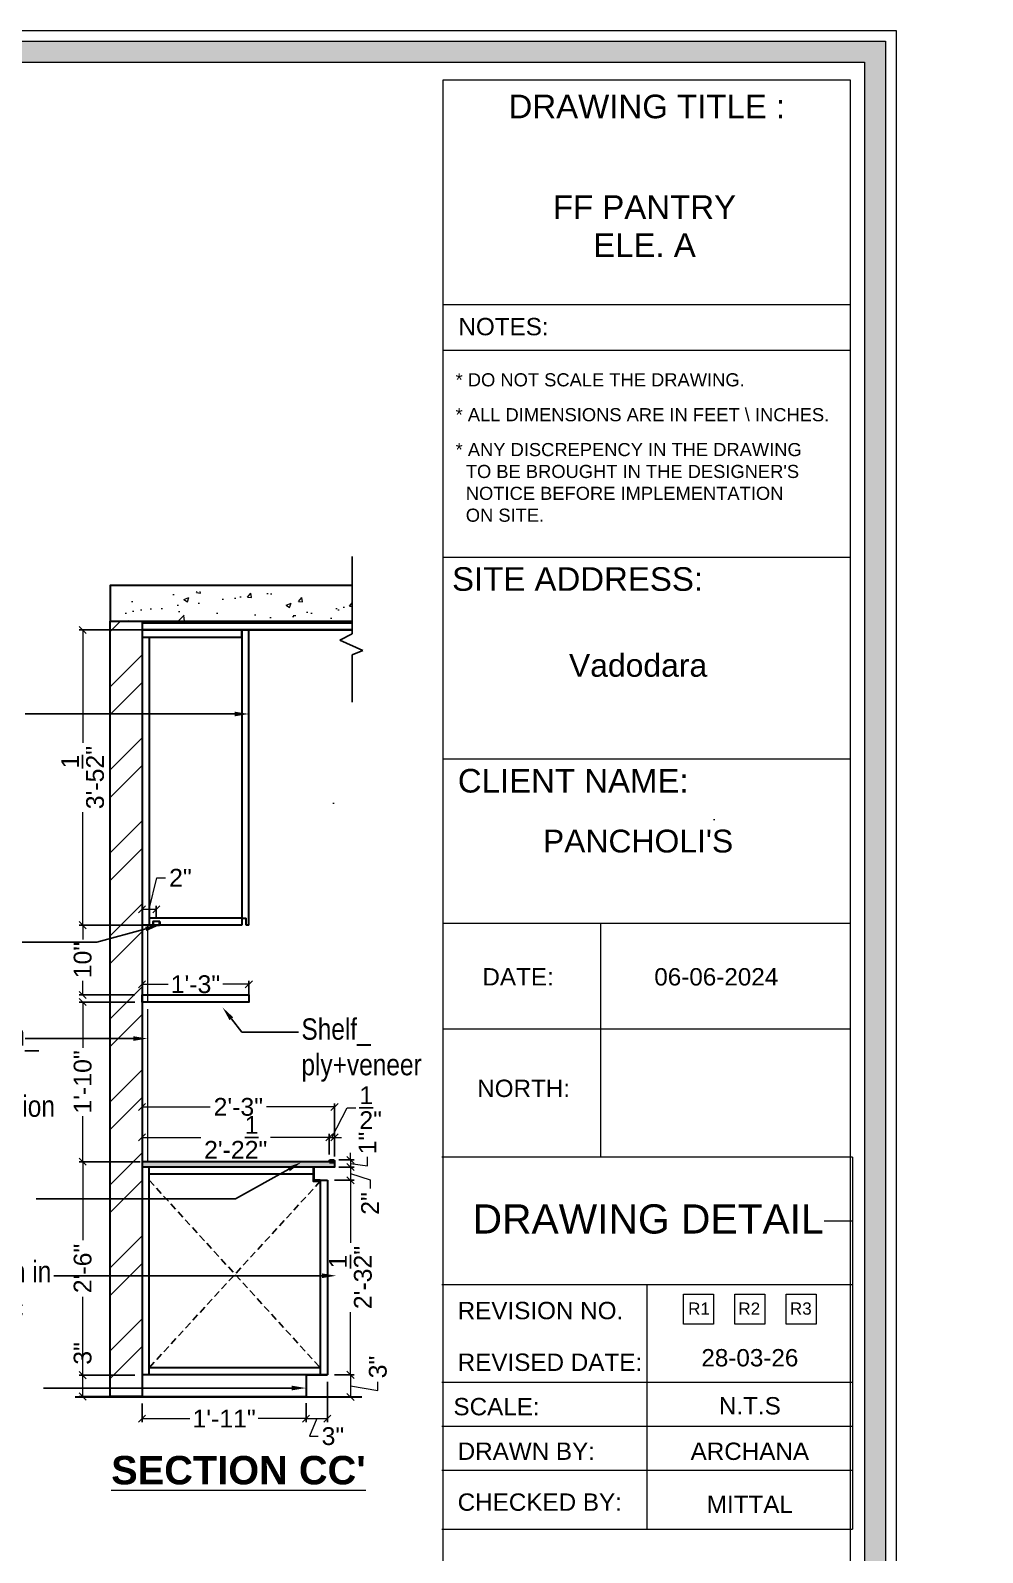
# Model space of a CAD drawing. Header units: millimetres. Extents: x 56222 to 3066687, y -650199 to -121287.
# Drawn here: x 132894.7 to 133028.6, y -185472 to -185258 of the extents above; entities that cross this region are included whole.
import ezdxf
from ezdxf import colors
from ezdxf.entities.mleader import LeaderData, LeaderLine
from ezdxf.enums import TextEntityAlignment as Align
from ezdxf.math import Vec2, Vec3

# ---------------------------------------------------------------- set-up
doc = ezdxf.new("R2010")
doc.units = ezdxf.units.MM
doc.header["$MEASUREMENT"] = 0
doc.header["$PDMODE"] = 35
doc.linetypes.add('DASHED', pattern=[0.75, 0.5, -0.25])
doc.linetypes.add('DASHEDX2', pattern=[1.5, 1, -0.5])
doc.layers.get('Defpoints').update_dxf_attribs({"color": 220})
for name, color, linetype, lineweight in [('COLUMN', 1, 'Continuous', 30), ('DIM.', 250, 'Continuous', 13), ('dim05', 1, 'Continuous', 13), ('Dimension', 10, 'DASHEDX2', 20), ('FURNITURE', 32, 'Continuous', 9), ('furniture dimensions', 1, 'DASHED', 0), ('GF FALSE CEILING', 6, 'Continuous', 35), ('hatch-wall', 8, 'Continuous', 9), ('NAME PLATE', 7, 'Continuous', 25), ('SECTION ( SLAB PLine )', 104, 'Continuous', 30), ('Text', 7, 'Continuous', 15), ('wall', 7, 'Continuous', 30), ('XX~SLAB ( BEAM )~ ( DIM )', 7, 'Continuous', 9)]:
    doc.layers.add(name, color=color, linetype=linetype, lineweight=lineweight)
doc.styles.add('Arial', font='arial.ttf')
doc.styles.get("Standard").update_dxf_attribs({"font": 'arial.ttf', "height": 6})
doc.styles.add('style4', font='ARIALN.TTF')
doc.dimstyles.new('ISO-25', dxfattribs={"dimtxt": 2.5, "dimasz": 1, "dimexe": 0.5, "dimexo": 1, "dimtad": 0, "dimdec": 1, "dimlunit": 4, "dimtxsty": 'Standard', "dimblk": 'OBLIQUE', "dimcen": 2.5, "dimclrd": 1, "dimclre": 1, "dimclrt": 5, "dimadec": 0, "dimazin": 0, "dimtfac": 1, "dimtdec": 1, "dimtmove": 0, "dimatfit": 3, "dimfxl": 1, "dimlwd": -1, "dimarcsym": 0})

# ---------------------------------------------------------------- blocks, each defined once
blk = doc.blocks.new('_Oblique')
at = {"layer": 'wall', "color": 0, "lineweight": -2}
blk.add_line((-0.5, -0.5), (0.5, 0.5), dxfattribs=at)
blk = doc.blocks.new('*D611')
at = {"layer": 'Defpoints', "color": 0, "lineweight": 30, "transparency": 16777216}
for p in [(132902.05, -185447.03), (132910.4, -185447.03), (132910.4, -185450.03)]:
    blk.add_point(p, dxfattribs=at)
at = {"layer": 'dim05', "color": 1, "linetype": 'Continuous', "transparency": 16777216}
for p, q in [((132902.05, -185447.03), (132902.05, -185446.03)), ((132902.05, -185450.03), (132902.05, -185447.03))]:
    blk.add_line(p, q, dxfattribs=at)
at = {"layer": 'dim05', "color": 1, "linetype": 'Continuous', "lineweight": -2, "transparency": 16777216}
for p, q in [((132909.4, -185447.03), (132901.55, -185447.03)), ((132909.4, -185450.03), (132901.55, -185450.03))]:
    blk.add_line(p, q, dxfattribs=at)
at = {"layer": 'dim05', "color": 1, "transparency": 16777216}
for p, rotation in [((132902.05, -185447.03), 90), ((132902.05, -185450.03), 270)]:
    blk.add_blockref('_Oblique', p, dxfattribs=dict(at, rotation=rotation))
at = {"layer": 'dim05', "color": 5, "lineweight": 25, "transparency": 16777216, "insert": (132902.05, -185443.97), "char_height": 2.5, "attachment_point": 5, "rotation": 90, "style": 'Arial'}
blk.add_mtext('3"', dxfattribs=at)
blk = doc.blocks.new('*D612')
at = {"layer": 'Defpoints', "color": 0, "lineweight": 30, "transparency": 16777216}
for p in [(132902.05, -185417.03), (132910.4, -185417.03), (132910.4, -185447.03)]:
    blk.add_point(p, dxfattribs=at)
at = {"layer": 'dim05', "color": 1, "linetype": 'Continuous', "lineweight": -2, "transparency": 16777216}
for p, q in [((132909.4, -185417.03), (132901.55, -185417.03)), ((132909.4, -185447.03), (132901.55, -185447.03))]:
    blk.add_line(p, q, dxfattribs=at)
at = {"layer": 'dim05', "color": 1, "linetype": 'Continuous', "transparency": 16777216}
for p, q in [((132902.05, -185417.03), (132902.05, -185428.06)), ((132902.05, -185447.03), (132902.05, -185436))]:
    blk.add_line(p, q, dxfattribs=at)
at = {"layer": 'dim05', "color": 1, "transparency": 16777216}
for p, rotation in [((132902.05, -185417.03), 90), ((132902.05, -185447.03), 270)]:
    blk.add_blockref('_Oblique', p, dxfattribs=dict(at, rotation=rotation))
at = {"layer": 'dim05', "color": 5, "lineweight": 25, "transparency": 16777216, "insert": (132902.05, -185432.03), "char_height": 2.5, "attachment_point": 5, "rotation": 90, "style": 'Arial'}
blk.add_mtext('2\'-6"', dxfattribs=at)
blk = doc.blocks.new('*D613')
at = {"layer": 'Defpoints', "color": 0, "lineweight": 30, "transparency": 16777216}
for p in [(132902.05, -185394.59), (132910.4, -185394.59), (132911.15, -185417.03)]:
    blk.add_point(p, dxfattribs=at)
at = {"layer": 'dim05', "color": 1, "linetype": 'Continuous', "lineweight": -2, "transparency": 16777216}
for p, q in [((132909.4, -185394.59), (132901.55, -185394.59)), ((132910.15, -185417.03), (132901.55, -185417.03))]:
    blk.add_line(p, q, dxfattribs=at)
at = {"layer": 'dim05', "color": 1, "linetype": 'Continuous', "transparency": 16777216}
for p, q in [((132902.05, -185394.59), (132902.05, -185401.01)), ((132902.05, -185417.03), (132902.05, -185410.61))]:
    blk.add_line(p, q, dxfattribs=at)
at = {"layer": 'dim05', "color": 1, "transparency": 16777216}
for p, rotation in [((132902.05, -185394.59), 90), ((132902.05, -185417.03), 270)]:
    blk.add_blockref('_Oblique', p, dxfattribs=dict(at, rotation=rotation))
at = {"layer": 'dim05', "color": 5, "lineweight": 25, "transparency": 16777216, "insert": (132902.05, -185405.81), "char_height": 2.5, "attachment_point": 5, "rotation": 90, "style": 'Arial'}
blk.add_mtext('1\'-10"', dxfattribs=at)
blk = doc.blocks.new('*D614')
at = {"layer": 'Defpoints', "color": 0, "lineweight": 30, "transparency": 16777216}
for p in [(132902.05, -185342.28), (132911.4, -185342.28), (132911.4, -185383.78)]:
    blk.add_point(p, dxfattribs=at)
at = {"layer": 'dim05', "color": 1, "linetype": 'Continuous', "lineweight": -2, "transparency": 16777216}
for p, q in [((132910.4, -185342.28), (132901.55, -185342.28)), ((132910.4, -185383.78), (132901.55, -185383.78))]:
    blk.add_line(p, q, dxfattribs=at)
at = {"layer": 'dim05', "color": 1, "linetype": 'Continuous', "transparency": 16777216}
for p, q in [((132902.05, -185342.28), (132902.05, -185358.17)), ((132902.05, -185383.78), (132902.05, -185367.89))]:
    blk.add_line(p, q, dxfattribs=at)
at = {"layer": 'dim05', "color": 1, "transparency": 16777216}
for p, rotation in [((132902.05, -185342.28), 90), ((132902.05, -185383.78), 270)]:
    blk.add_blockref('_Oblique', p, dxfattribs=dict(at, rotation=rotation))
at = {"layer": 'dim05', "color": 5, "lineweight": 25, "transparency": 16777216, "insert": (132902.05, -185363.03), "char_height": 2.5, "attachment_point": 5, "rotation": 90, "style": 'Arial'}
blk.add_mtext('3\'-5{\\H1x;\\S1/2;}"', dxfattribs=at)
blk = doc.blocks.new('*D615')
at = {"layer": 'Defpoints', "color": 0, "lineweight": 30, "transparency": 16777216}
for p in [(132910.4, -185450.03), (132933.45, -185449.98), (132933.45, -185453.13)]:
    blk.add_point(p, dxfattribs=at)
at = {"layer": 'dim05', "color": 1, "linetype": 'Continuous', "lineweight": -2, "transparency": 16777216}
for p, q in [((132910.4, -185451.03), (132910.4, -185453.63)), ((132933.45, -185450.98), (132933.45, -185453.63))]:
    blk.add_line(p, q, dxfattribs=at)
at = {"layer": 'dim05', "color": 1, "linetype": 'Continuous', "transparency": 16777216}
for p, q in [((132910.4, -185453.13), (132917.12, -185453.13)), ((132933.45, -185453.13), (132926.73, -185453.13))]:
    blk.add_line(p, q, dxfattribs=at)
at = {"layer": 'dim05', "color": 1, "transparency": 16777216, "rotation": 180}
blk.add_blockref('_Oblique', (132910.4, -185453.13), dxfattribs=at)
at = {"layer": 'dim05', "color": 1, "transparency": 16777216}
blk.add_blockref('_Oblique', (132933.45, -185453.13), dxfattribs=at)
at = {"layer": 'dim05', "color": 5, "lineweight": 25, "transparency": 16777216, "insert": (132921.93, -185453.13), "char_height": 2.5, "attachment_point": 5, "style": 'Arial'}
blk.add_mtext('1\'-11"', dxfattribs=at)
blk = doc.blocks.new('*D616')
at = {"layer": 'Defpoints', "color": 0, "lineweight": 30, "transparency": 16777216}
for p in [(132936.45, -185446.98), (132933.45, -185450.03), (132936.45, -185453.13)]:
    blk.add_point(p, dxfattribs=at)
at = {"layer": 'dim05', "color": 1, "linetype": 'Continuous', "lineweight": -2, "transparency": 16777216}
for p, q in [((132936.45, -185447.98), (132936.45, -185453.63)), ((132933.45, -185451.03), (132933.45, -185453.63))]:
    blk.add_line(p, q, dxfattribs=at)
at = {"layer": 'dim05', "color": 1, "linetype": 'Continuous', "transparency": 16777216}
for p, q in [((132933.45, -185453.13), (132936.45, -185453.13)), ((132934.95, -185453.13), (132933.92, -185455.61)), ((132933.92, -185455.61), (132935.17, -185455.61))]:
    blk.add_line(p, q, dxfattribs=at)
at = {"layer": 'dim05', "color": 1, "transparency": 16777216, "rotation": 180}
blk.add_blockref('_Oblique', (132933.45, -185453.13), dxfattribs=at)
at = {"layer": 'dim05', "color": 1, "transparency": 16777216}
blk.add_blockref('_Oblique', (132936.45, -185453.13), dxfattribs=at)
at = {"layer": 'dim05', "color": 5, "lineweight": 25, "transparency": 16777216, "insert": (132937.23, -185455.61), "char_height": 2.5, "attachment_point": 5, "style": 'Arial'}
blk.add_mtext('3"', dxfattribs=at)
blk = doc.blocks.new('*D617')
at = {"layer": 'Defpoints', "color": 0, "lineweight": 30, "transparency": 16777216}
for p in [(132936.72, -185413.6), (132910.4, -185417.03), (132936.72, -185417.03)]:
    blk.add_point(p, dxfattribs=at)
at = {"layer": 'dim05', "color": 1, "linetype": 'Continuous', "lineweight": -2, "transparency": 16777216}
for p, q in [((132910.4, -185416.03), (132910.4, -185413.1)), ((132936.72, -185416.03), (132936.72, -185413.1))]:
    blk.add_line(p, q, dxfattribs=at)
at = {"layer": 'dim05', "color": 1, "linetype": 'Continuous', "transparency": 16777216}
for p, q in [((132910.4, -185413.6), (132918.68, -185413.6)), ((132936.72, -185413.6), (132928.44, -185413.6))]:
    blk.add_line(p, q, dxfattribs=at)
at = {"layer": 'dim05', "color": 1, "transparency": 16777216, "rotation": 180}
blk.add_blockref('_Oblique', (132910.4, -185413.6), dxfattribs=at)
at = {"layer": 'dim05', "color": 1, "transparency": 16777216}
blk.add_blockref('_Oblique', (132936.72, -185413.6), dxfattribs=at)
at = {"layer": 'dim05', "color": 5, "lineweight": 25, "transparency": 16777216, "insert": (132923.56, -185413.6), "char_height": 2.5, "attachment_point": 5, "style": 'Arial'}
blk.add_mtext('2\'-2{\\H1x;\\S1/2;}"', dxfattribs=at)
blk = doc.blocks.new('*D618')
at = {"layer": 'Defpoints', "color": 0, "lineweight": 30, "transparency": 16777216}
for p in [(132937.45, -185413.6), (132936.72, -185417.03), (132937.45, -185417.03)]:
    blk.add_point(p, dxfattribs=at)
at = {"layer": 'dim05', "color": 1, "linetype": 'Continuous', "transparency": 16777216}
for p, q in [((132937.08, -185413.6), (132939.21, -185409.43)), ((132939.21, -185409.43), (132940.46, -185409.43)), ((132936.72, -185413.6), (132935.72, -185413.6)), ((132936.72, -185413.6), (132937.45, -185413.6)), ((132936.72, -185413.6), (132937.45, -185413.6)), ((132937.45, -185413.6), (132938.45, -185413.6))]:
    blk.add_line(p, q, dxfattribs=at)
at = {"layer": 'dim05', "color": 1, "linetype": 'Continuous', "lineweight": -2, "transparency": 16777216}
for p, q in [((132936.72, -185416.03), (132936.72, -185413.1)), ((132937.45, -185416.03), (132937.45, -185413.1))]:
    blk.add_line(p, q, dxfattribs=at)
at = {"layer": 'dim05', "color": 1, "transparency": 16777216}
blk.add_blockref('_Oblique', (132936.72, -185413.6), dxfattribs=at)
at = {"layer": 'dim05', "color": 1, "transparency": 16777216, "rotation": 180}
blk.add_blockref('_Oblique', (132937.45, -185413.6), dxfattribs=at)
at = {"layer": 'dim05', "color": 5, "lineweight": 25, "transparency": 16777216, "insert": (132942.53, -185409.43), "char_height": 2.5, "attachment_point": 5, "style": 'Arial'}
blk.add_mtext('{\\H1x;\\S1/2;}"', dxfattribs=at)
blk = doc.blocks.new('*D619')
at = {"layer": 'Defpoints', "color": 0, "lineweight": 30, "transparency": 16777216}
for p in [(132937.08, -185416.78), (132937.08, -185417.78), (132939.7, -185417.78)]:
    blk.add_point(p, dxfattribs=at)
at = {"layer": 'dim05', "color": 1, "linetype": 'Continuous', "transparency": 16777216}
for p, q in [((132939.7, -185416.78), (132939.7, -185415.78)), ((132939.7, -185416.78), (132939.7, -185417.78)), ((132939.7, -185416.78), (132939.7, -185417.78)), ((132939.7, -185417.28), (132942.08, -185417.59)), ((132939.7, -185417.78), (132939.7, -185418.78)), ((132942.08, -185417.59), (132942.08, -185416.34))]:
    blk.add_line(p, q, dxfattribs=at)
at = {"layer": 'dim05', "color": 1, "linetype": 'Continuous', "lineweight": -2, "transparency": 16777216}
for p, q in [((132938.08, -185416.78), (132940.2, -185416.78)), ((132938.08, -185417.78), (132940.2, -185417.78))]:
    blk.add_line(p, q, dxfattribs=at)
at = {"layer": 'dim05', "color": 1, "transparency": 16777216}
for p, rotation in [((132939.7, -185416.78), 270), ((132939.7, -185417.78), 90)]:
    blk.add_blockref('_Oblique', p, dxfattribs=dict(at, rotation=rotation))
at = {"layer": 'dim05', "color": 5, "lineweight": 25, "transparency": 16777216, "insert": (132942.08, -185414.4), "char_height": 2.5, "attachment_point": 5, "rotation": 90, "style": 'Arial'}
blk.add_mtext('1"', dxfattribs=at)
blk = doc.blocks.new('*D620')
at = {"layer": 'Defpoints', "color": 0, "lineweight": 30, "transparency": 16777216}
for p in [(132937.45, -185417.78), (132936.45, -185419.63), (132939.7, -185419.63)]:
    blk.add_point(p, dxfattribs=at)
at = {"layer": 'dim05', "color": 1, "linetype": 'Continuous', "lineweight": -2, "transparency": 16777216}
for p, q in [((132938.45, -185417.78), (132940.2, -185417.78)), ((132937.45, -185419.63), (132940.2, -185419.63))]:
    blk.add_line(p, q, dxfattribs=at)
at = {"layer": 'dim05', "color": 1, "linetype": 'Continuous', "transparency": 16777216}
for p, q in [((132939.7, -185417.78), (132939.7, -185419.63)), ((132939.7, -185418.7), (132942.45, -185419.55)), ((132942.45, -185419.55), (132942.45, -185420.8))]:
    blk.add_line(p, q, dxfattribs=at)
at = {"layer": 'dim05', "color": 1, "transparency": 16777216}
for p, rotation in [((132939.7, -185417.78), 90), ((132939.7, -185419.63), 270)]:
    blk.add_blockref('_Oblique', p, dxfattribs=dict(at, rotation=rotation))
at = {"layer": 'dim05', "color": 5, "lineweight": 25, "transparency": 16777216, "insert": (132942.45, -185422.89), "char_height": 2.5, "attachment_point": 5, "rotation": 90, "style": 'Arial'}
blk.add_mtext('2"', dxfattribs=at)
blk = doc.blocks.new('*D621')
at = {"layer": 'Defpoints', "color": 0, "lineweight": 30, "transparency": 16777216}
for p in [(132936.45, -185419.63), (132936.45, -185446.98), (132939.7, -185446.98)]:
    blk.add_point(p, dxfattribs=at)
at = {"layer": 'dim05', "color": 1, "linetype": 'Continuous', "lineweight": -2, "transparency": 16777216}
for p, q in [((132937.45, -185419.63), (132940.2, -185419.63)), ((132937.45, -185446.98), (132940.2, -185446.98))]:
    blk.add_line(p, q, dxfattribs=at)
at = {"layer": 'dim05', "color": 1, "linetype": 'Continuous', "transparency": 16777216}
for p, q in [((132939.7, -185419.63), (132939.7, -185428.42)), ((132939.7, -185446.98), (132939.7, -185438.18))]:
    blk.add_line(p, q, dxfattribs=at)
at = {"layer": 'dim05', "color": 1, "transparency": 16777216}
for p, rotation in [((132939.7, -185419.63), 90), ((132939.7, -185446.98), 270)]:
    blk.add_blockref('_Oblique', p, dxfattribs=dict(at, rotation=rotation))
at = {"layer": 'dim05', "color": 5, "lineweight": 25, "transparency": 16777216, "insert": (132939.7, -185433.3), "char_height": 2.5, "attachment_point": 5, "rotation": 90, "style": 'Arial'}
blk.add_mtext('2\'-3{\\H1x;\\S1/2;}"', dxfattribs=at)
blk = doc.blocks.new('*D622')
at = {"layer": 'Defpoints', "color": 0, "lineweight": 30, "transparency": 16777216}
for p in [(132936.45, -185446.98), (132933.45, -185450.08), (132939.7, -185450.08)]:
    blk.add_point(p, dxfattribs=at)
at = {"layer": 'dim05', "color": 1, "linetype": 'Continuous', "lineweight": -2, "transparency": 16777216}
for p, q in [((132937.45, -185446.98), (132940.2, -185446.98)), ((132934.45, -185450.08), (132940.2, -185450.08))]:
    blk.add_line(p, q, dxfattribs=at)
at = {"layer": 'dim05', "color": 1, "linetype": 'Continuous', "transparency": 16777216}
for p, q in [((132939.7, -185446.98), (132939.7, -185450.08)), ((132943.55, -185449.2), (132943.55, -185447.95)), ((132939.7, -185448.53), (132943.55, -185449.2))]:
    blk.add_line(p, q, dxfattribs=at)
at = {"layer": 'dim05', "color": 1, "transparency": 16777216}
for p, rotation in [((132939.7, -185446.98), 90), ((132939.7, -185450.08), 270)]:
    blk.add_blockref('_Oblique', p, dxfattribs=dict(at, rotation=rotation))
at = {"layer": 'dim05', "color": 5, "lineweight": 25, "transparency": 16777216, "insert": (132943.55, -185445.88), "char_height": 2.5, "attachment_point": 5, "rotation": 90, "style": 'Arial'}
blk.add_mtext('3"', dxfattribs=at)
blk = doc.blocks.new('*D623')
at = {"layer": 'Defpoints', "color": 0, "lineweight": 30, "transparency": 16777216}
for p in [(132937.45, -185409.33), (132910.4, -185417.03), (132937.45, -185417.28)]:
    blk.add_point(p, dxfattribs=at)
at = {"layer": 'dim05', "color": 1, "linetype": 'Continuous', "lineweight": -2, "transparency": 16777216}
for p, q in [((132910.4, -185416.03), (132910.4, -185408.83)), ((132937.45, -185416.28), (132937.45, -185408.83))]:
    blk.add_line(p, q, dxfattribs=at)
at = {"layer": 'dim05', "color": 1, "linetype": 'Continuous', "transparency": 16777216}
for p, q in [((132910.4, -185409.33), (132919.96, -185409.33)), ((132937.45, -185409.33), (132927.89, -185409.33))]:
    blk.add_line(p, q, dxfattribs=at)
at = {"layer": 'dim05', "color": 1, "transparency": 16777216, "rotation": 180}
blk.add_blockref('_Oblique', (132910.4, -185409.33), dxfattribs=at)
at = {"layer": 'dim05', "color": 1, "transparency": 16777216}
blk.add_blockref('_Oblique', (132937.45, -185409.33), dxfattribs=at)
at = {"layer": 'dim05', "color": 5, "lineweight": 25, "transparency": 16777216, "insert": (132923.93, -185409.33), "char_height": 2.5, "attachment_point": 5, "style": 'Arial'}
blk.add_mtext('2\'-3"', dxfattribs=at)
blk = doc.blocks.new('*D625')
at = {"layer": 'Defpoints', "color": 0, "lineweight": 30, "transparency": 16777216}
for p in [(132912.39, -185381.54), (132910.4, -185383.78), (132912.39, -185383.78)]:
    blk.add_point(p, dxfattribs=at)
at = {"layer": 'dim05', "color": 1, "linetype": 'Continuous', "transparency": 16777216}
for p, q in [((132911.4, -185381.54), (132912.46, -185377.11)), ((132912.46, -185377.11), (132913.71, -185377.11)), ((132910.4, -185381.54), (132912.39, -185381.54))]:
    blk.add_line(p, q, dxfattribs=at)
at = {"layer": 'dim05', "color": 1, "linetype": 'Continuous', "lineweight": -2, "transparency": 16777216}
for p, q in [((132910.4, -185382.78), (132910.4, -185381.04)), ((132912.39, -185382.78), (132912.39, -185381.04))]:
    blk.add_line(p, q, dxfattribs=at)
at = {"layer": 'dim05', "color": 1, "transparency": 16777216, "rotation": 180}
blk.add_blockref('_Oblique', (132910.4, -185381.54), dxfattribs=at)
at = {"layer": 'dim05', "color": 1, "transparency": 16777216}
blk.add_blockref('_Oblique', (132912.39, -185381.54), dxfattribs=at)
at = {"layer": 'dim05', "color": 5, "lineweight": 25, "transparency": 16777216, "insert": (132915.79, -185377.11), "char_height": 2.5, "attachment_point": 5, "style": 'Arial'}
blk.add_mtext('2"', dxfattribs=at)
blk = doc.blocks.new('*D626')
at = {"layer": 'Defpoints', "color": 0, "lineweight": 30, "transparency": 16777216}
for p in [(132925.4, -185392.09), (132910.4, -185394.59), (132925.4, -185394.59)]:
    blk.add_point(p, dxfattribs=at)
at = {"layer": 'dim05', "color": 1, "linetype": 'Continuous', "lineweight": -2, "transparency": 16777216}
for p, q in [((132910.4, -185393.59), (132910.4, -185391.59)), ((132925.4, -185393.59), (132925.4, -185391.59))]:
    blk.add_line(p, q, dxfattribs=at)
at = {"layer": 'dim05', "color": 1, "linetype": 'Continuous', "transparency": 16777216}
for p, q in [((132910.4, -185392.09), (132914.07, -185392.09)), ((132925.4, -185392.09), (132921.73, -185392.09))]:
    blk.add_line(p, q, dxfattribs=at)
at = {"layer": 'dim05', "color": 1, "transparency": 16777216, "rotation": 180}
blk.add_blockref('_Oblique', (132910.4, -185392.09), dxfattribs=at)
at = {"layer": 'dim05', "color": 1, "transparency": 16777216}
blk.add_blockref('_Oblique', (132925.4, -185392.09), dxfattribs=at)
at = {"layer": 'dim05', "color": 5, "lineweight": 25, "transparency": 16777216, "insert": (132917.9, -185392.09), "char_height": 2.5, "attachment_point": 5, "style": 'Arial'}
blk.add_mtext('1\'-3"', dxfattribs=at)
blk = doc.blocks.new('*D671')
at = {"layer": 'Defpoints', "color": 0, "lineweight": 30, "transparency": 16777216}
for p in [(132902.05, -185383.78), (132910.4, -185383.78), (132910.4, -185393.59)]:
    blk.add_point(p, dxfattribs=at)
at = {"layer": 'dim05', "color": 1, "linetype": 'Continuous', "lineweight": -2, "transparency": 16777216}
for p, q in [((132909.4, -185383.78), (132901.55, -185383.78)), ((132909.4, -185393.59), (132901.55, -185393.59))]:
    blk.add_line(p, q, dxfattribs=at)
at = {"layer": 'dim05', "color": 1, "linetype": 'Continuous', "transparency": 16777216}
for p, q in [((132902.05, -185383.78), (132902.05, -185385.77)), ((132902.05, -185393.59), (132902.05, -185391.6))]:
    blk.add_line(p, q, dxfattribs=at)
at = {"layer": 'dim05', "color": 1, "transparency": 16777216}
for p, rotation in [((132902.05, -185383.78), 90), ((132902.05, -185393.59), 270)]:
    blk.add_blockref('_Oblique', p, dxfattribs=dict(at, rotation=rotation))
at = {"layer": 'dim05', "color": 5, "lineweight": 25, "transparency": 16777216, "insert": (132902.05, -185388.68), "char_height": 2.5, "attachment_point": 5, "rotation": 90, "style": 'Arial'}
blk.add_mtext('10"', dxfattribs=at)

msp = doc.modelspace()

# ---------------------------------------------------------------- hatches: boundary and pattern name
at = {"layer": 'Dimension', "linetype": 'Continuous', "true_color": 0xd39e00}
h = msp.add_hatch(color=42, dxfattribs=at)
h.paths.add_polyline_path([(132589.246, -185259.512), (132589.246, -185559.149), (133014.942, -185559.149), (133014.942, -185259.512)])
h.paths.add_polyline_path([(132592.233, -185262.5), (133011.954, -185262.5), (133011.954, -185556.162), (132592.233, -185556.162)], flags=16)
at = {"layer": 'FURNITURE', "lineweight": 20, "true_color": 0x636466}
h = msp.add_hatch(dxfattribs=at)
h.set_pattern_fill('AR-CONC', color=251)
h.set_pattern_definition([(50, (3362.782, -203889.3226), (7.17260183, -0.62752135), [0.75, -8.25]), (355, (3362.782, -203889.3226), (-1.38751334, 7.52192134), [0.6, -6.6]), (100.4514445, (3363.3794, -203889.375), (5.78508847, 6.8943999), [0.6374019, -7.0114211]), (46.1842, (3362.782, -203887.323), (10.6724133, -1.6551928), [1.125, -12.375]), (96.6356355, (3363.671, -203887.46), (9.34661946, 9.741186), [0.9561034, -10.5171376]), (351.184164, (3362.782, -203887.323), (9.34661945, 9.741186), [0.9, -9.9]), (21, (3363.782, -203887.8226), (5.96907052, -4.0261889), [0.75, -8.25]), (326, (3363.782, -203887.8226), (2.4331533, 7.25150045), [0.6, -6.6]), (71.451445, (3364.279, -203888.158), (8.40222377, 3.22531153), [0.6374019, -7.0114211]), (37.5, (3362.7817, -203889.3226), (0.121598553, 3.32893854), [0, -6.52, 0, -6.7, 0, -6.625]), (7.5, (3362.7817, -203889.3226), (2.63069537, 3.94411712), [0, -3.82, 0, -6.37, 0, -2.525]), (327.5, (3360.5517, -203889.3226), (5.33822436, -0.22554872), [0, -2.5, 0, -7.8, 0, -10.35]), (317.5, (3359.5517, -203889.3226), (5.8318617, 1.00104982), [0, -3.25, 0, -5.18, 0, -7.35])])
h.paths.add_polyline_path([(132940.334, -185366.612), (132935.809, -185366.612), (132935.809, -185366.644)])
h.paths.add_polyline_path([(132814.703, -185341.025), (132814.713, -185336.89), (132780.672, -185336.89), (132780.675, -185341.029), (132791.809, -185341.029), (132791.796, -185341.033)])
h = msp.add_hatch(dxfattribs=at)
h.set_pattern_fill('AR-CONC', color=251)
h.set_pattern_definition([(50, (3416.2866, -203891.6005), (7.17260183, -0.62752135), [0.75, -8.25]), (355, (3416.287, -203891.6005), (-1.38751334, 7.52192134), [0.6, -6.6]), (100.4514445, (3416.8844, -203891.653), (5.78508847, 6.8943999), [0.6374019, -7.0114211]), (46.1842, (3416.287, -203889.6005), (10.6724133, -1.6551928), [1.125, -12.375]), (96.6356355, (3417.176, -203889.738), (9.34661946, 9.741186), [0.9561034, -10.5171376]), (351.184164, (3416.287, -203889.6), (9.34661945, 9.741186), [0.9, -9.9]), (21, (3417.2866, -203890.1005), (5.96907052, -4.0261889), [0.75, -8.25]), (326, (3417.287, -203890.1005), (2.4331533, 7.25150045), [0.6, -6.6]), (71.451445, (3417.784, -203890.436), (8.40222377, 3.22531153), [0.6374019, -7.0114211]), (37.5, (3416.2866, -203891.6005), (0.121598553, 3.32893854), [0, -6.52, 0, -6.7, 0, -6.625]), (7.5, (3416.2866, -203891.6005), (2.63069537, 3.94411712), [0, -3.82, 0, -6.37, 0, -2.525]), (327.5, (3414.0566, -203891.6005), (5.33822436, -0.22554872), [0, -2.5, 0, -7.8, 0, -10.35]), (317.5, (3413.0566, -203891.6005), (5.8318617, 1.00104982), [0, -3.25, 0, -5.18, 0, -7.35])])
h.paths.add_polyline_path([(132993.839, -185368.89), (132989.314, -185368.89), (132989.314, -185368.922)])
h.paths.add_polyline_path([(132868.208, -185341.025), (132868.221, -185336.89), (132834.18, -185336.89), (132834.18, -185341.89), (132845.314, -185341.89), (132845.301, -185341.033)])
h = msp.add_hatch(dxfattribs=at)
h.set_pattern_fill('AR-CONC', color=251)
h.set_pattern_definition([(50, (3488.011, -203889.3226), (7.17260183, -0.62752135), [0.75, -8.25]), (355, (3488.011, -203889.3226), (-1.38751334, 7.52192134), [0.6, -6.6]), (100.4514445, (3488.6086, -203889.375), (5.78508847, 6.8943999), [0.6374019, -7.0114211]), (46.1842, (3488.011, -203887.323), (10.6724133, -1.6551928), [1.125, -12.375]), (96.6356355, (3488.9, -203887.46), (9.34661946, 9.741186), [0.9561034, -10.5171376]), (351.184164, (3488.011, -203887.323), (9.34661945, 9.741186), [0.9, -9.9]), (21, (3489.011, -203887.8226), (5.96907052, -4.0261889), [0.75, -8.25]), (326, (3489.011, -203887.8226), (2.4331533, 7.25150045), [0.6, -6.6]), (71.451445, (3489.508, -203888.158), (8.40222377, 3.22531153), [0.6374019, -7.0114211]), (37.5, (3488.0108, -203889.3226), (0.121598553, 3.32893854), [0, -6.52, 0, -6.7, 0, -6.625]), (7.5, (3488.011, -203889.3226), (2.63069537, 3.94411712), [0, -3.82, 0, -6.37, 0, -2.525]), (327.5, (3485.7808, -203889.3226), (5.33822436, -0.22554872), [0, -2.5, 0, -7.8, 0, -10.35]), (317.5, (3484.781, -203889.3226), (5.8318617, 1.00104982), [0, -3.25, 0, -5.18, 0, -7.35])])
h.paths.add_polyline_path([(133065.563, -185366.612), (133061.038, -185366.612), (133061.038, -185366.644)])
h.paths.add_polyline_path([(132939.932, -185341.025), (132939.942, -185336.89), (132905.901, -185336.89), (132905.905, -185341.029), (132917.038, -185341.029), (132917.025, -185341.033)])
at = {"layer": 'furniture dimensions', "true_color": 0x939598}
h = msp.add_hatch(color=252, dxfattribs=at)
h.dxf.hatch_style = 1
h.paths.add_polyline_path([(132910.405, -185417.78), (132910.405, -185417.03), (132937.446, -185417.03), (132937.446, -185417.78)])
at = {"layer": 'furniture dimensions', "lineweight": 30, "true_color": 0x939598}
h = msp.add_hatch(color=252, dxfattribs=at)
h.dxf.hatch_style = 1
h.paths.add_polyline_path([(132937.446, -185416.88, 0.4163835), (132937.345, -185416.78), (132936.823, -185416.78, 0.4133453), (132936.723, -185416.88), (132936.723, -185417.281), (132937.446, -185417.281)])
at = {"layer": 'GF FALSE CEILING', "lineweight": 9}
h = msp.add_hatch(dxfattribs=at)
h.set_pattern_fill('ANSI31', color=256, scale=10)
h.set_pattern_definition([(45, (4671.6687, -202273.1606), (-0.883883476, 0.883883476), [])])
h.paths.add_polyline_path([(132939.939, -185341.029), (132910.405, -185341.029), (132910.405, -185341.279), (132939.939, -185341.279)])
at = {"layer": 'hatch-wall'}
h = msp.add_hatch(dxfattribs=at)
h.set_pattern_fill('ANSI32', color=256, scale=22)
h.set_pattern_definition([(45, (4671.669, -202267.152), (-5.83363094, 5.83363094), []), (45, (4675.558, -202267.152), (-5.83363094, 5.83363094), [])])
h.paths.add_polyline_path([(132910.398, -185341.029), (132905.911, -185341.029), (132905.917, -185450.029), (132910.405, -185450.029)])

# ---------------------------------------------------------------- linework, layer by layer
at = {"layer": 'COLUMN'}
msp.add_line((132900.982, -185450.083), (132941.297, -185450.083), dxfattribs=at)
at = {"layer": 'Dimension', "color": 42, "linetype": 'Continuous', "true_color": 0xd39e00}
for p, q in [((133009.932, -185296.565), (132952.731, -185296.565)), ((133009.932, -185303.01), (132952.731, -185303.01)), ((133009.932, -185332.082), (132952.731, -185332.082)), ((133009.932, -185360.434), (132952.731, -185360.434)), ((133009.932, -185383.537), (132952.731, -185383.537)), ((132974.863, -185383.537), (132974.863, -185416.375)), ((133009.932, -185398.401), (132952.731, -185398.401)), ((133010.278, -185416.375), (132952.554, -185416.375)), ((133010.278, -185416.375), (133010.278, -185468.659)), ((133006.297, -185425.338), (133010.278, -185425.338)), ((132952.554, -185434.301), (133010.278, -185434.301)), ((132981.416, -185468.659), (132981.416, -185434.301)), ((133010.278, -185448.044), (132952.554, -185448.044)), ((133010.278, -185454.234), (132952.554, -185454.234)), ((133010.278, -185460.423), (132952.554, -185460.423)), ((132952.554, -185468.659), (133010.278, -185468.659))]:
    msp.add_line(p, q, dxfattribs=at)
for points in [[(132587.752, -185258.018), (133016.436, -185258.018), (133016.436, -185560.643), (132587.752, -185560.643)], [(132589.246, -185259.512), (133014.942, -185259.512), (133014.942, -185559.149), (132589.246, -185559.149)], [(132592.233, -185262.5), (133011.954, -185262.5), (133011.954, -185556.162), (132592.233, -185556.162)], [(132986.526, -185435.631), (132990.738, -185435.631), (132990.738, -185439.843), (132986.526, -185439.843)], [(132993.741, -185435.631), (132997.953, -185435.631), (132997.953, -185439.843), (132993.741, -185439.843)], [(133000.957, -185435.631), (133005.169, -185435.631), (133005.169, -185439.843), (133000.957, -185439.843)]]:
    msp.add_lwpolyline(points, close=True, dxfattribs=at)
at = {"layer": 'Dimension', "color": 42, "linetype": 'ByBlock', "true_color": 0xd39e00}
msp.add_lwpolyline([(132952.731, -185553.703), (132952.731, -185264.959), (133009.932, -185264.959), (133009.932, -185553.703)], close=True, dxfattribs=at)
at = {"layer": 'FURNITURE', "linetype": 'ByBlock', "lineweight": -3}
for p, q in [((132939.939, -185331.953), (132939.939, -185342.818)), ((132939.939, -185342.818), (132938.212, -185343.727)), ((132938.212, -185343.727), (132941.451, -185345.19)), ((132941.451, -185345.19), (132939.939, -185345.766)), ((132939.939, -185345.766), (132939.939, -185352.436)), ((132910.405, -185348.89), (132910.405, -185352.899))]:
    msp.add_line(p, q, dxfattribs=at)
at = {"layer": 'FURNITURE', "lineweight": 30}
for p, q in [((132910.405, -185342.279), (132910.405, -185384.78)), ((132911.405, -185343.279), (132911.405, -185383.78)), ((132924.405, -185342.279), (132924.405, -185383.78)), ((132925.405, -185383.78), (132925.405, -185342.279)), ((132924.405, -185383.78), (132910.405, -185383.78)), ((132924.405, -185382.78), (132911.405, -185382.78)), ((132912.888, -185383.248), (132911.888, -185383.248)), ((132911.888, -185383.248), (132911.888, -185383.748)), ((132912.888, -185383.248), (132912.888, -185383.748)), ((132924.405, -185382.78), (132925.025, -185382.78)), ((132924.405, -185383.78), (132924.405, -185383.78)), ((132924.405, -185383.78), (132924.405, -185383.78)), ((132925.025, -185383.78), (132925.025, -185382.78)), ((132925.405, -185383.78), (132925.025, -185383.78)), ((132936.723, -185417.03), (132910.405, -185417.03)), ((132910.405, -185417.03), (132910.405, -185449.975)), ((132937.446, -185417.78), (132910.405, -185417.78)), ((132911.405, -185446.975), (132911.405, -185417.78)), ((132935.446, -185417.78), (132911.405, -185417.78)), ((132937.446, -185417.03), (132937.446, -185417.529)), ((132934.446, -185418.78), (132911.405, -185418.78)), ((132935.446, -185419.63), (132935.446, -185446.975)), ((132935.446, -185419.63), (132936.446, -185419.63)), ((132936.446, -185419.63), (132936.446, -185446.975)), ((132935.446, -185445.975), (132911.405, -185445.975)), ((132936.446, -185446.975), (132910.405, -185446.975)), ((132933.446, -185446.975), (132933.446, -185450.083)), ((132933.446, -185446.975), (132936.446, -185446.975)), ((132933.446, -185450.083), (132910.405, -185450.083))]:
    msp.add_line(p, q, dxfattribs=at)
at = {"layer": 'FURNITURE', "lineweight": 30, "ltscale": 0.4}
msp.add_line((132936.823, -185416.78), (132937.346, -185416.78), dxfattribs=at)
at = {"layer": 'FURNITURE', "linetype": 'DASHEDX2', "lineweight": 25}
for p, q in [((132911.405, -185419.63), (132935.446, -185445.975)), ((132935.446, -185419.78), (132911.405, -185445.975))]:
    msp.add_line(p, q, dxfattribs=at)
at = {"layer": 'FURNITURE', "lineweight": 30}
for points in [[(132910.405, -185343.279), (132924.405, -185343.279), (132924.405, -185342.279), (132910.405, -185342.279)], [(132910.405, -185393.585), (132925.405, -185393.585), (132925.405, -185394.585), (132910.405, -185394.585)], [(132934.596, -185417.93), (132934.596, -185417.78), (132934.446, -185417.78), (132934.446, -185419.78), (132935.446, -185419.78), (132935.446, -185419.63), (132934.596, -185419.63), (132934.596, -185417.93)]]:
    msp.add_lwpolyline(points, close=True, dxfattribs=at)
msp.add_lwpolyline([(132910.405, -185347.89), (132910.405, -185382.78)], dxfattribs=at)
at = {"layer": 'FURNITURE', "color": 3, "lineweight": 30}
msp.add_lwpolyline([(132912.845, -185383.279), (132911.938, -185383.279), (132911.938, -185383.78), (132912.845, -185383.78)], close=True, dxfattribs=at)
at = {"layer": 'FURNITURE', "lineweight": 30, "ltscale": 0.4}
msp.add_lwpolyline([(132936.723, -185417.03), (132936.723, -185416.88, -0.4142136), (132936.823, -185416.78), (132937.346, -185416.78, -0.4142136), (132937.446, -185416.88), (132937.446, -185417.78), (132935.496, -185417.78)], format="xyb", dxfattribs=at)
at = {"layer": 'GF FALSE CEILING'}
for p, q in [((132910.405, -185341.279), (132939.939, -185341.279)), ((132910.405, -185342.279), (132939.939, -185342.279))]:
    msp.add_line(p, q, dxfattribs=at)
at = {"layer": 'SECTION ( SLAB PLine )', "color": 1}
msp.add_lwpolyline([(132939.939, -185336.029), (132905.905, -185336.029), (132905.905, -185341.029), (132910.405, -185341.029), (132910.405, -185341.029), (132939.939, -185341.029)], dxfattribs=at)
at = {"layer": 'XX~SLAB ( BEAM )~ ( DIM )', "color": 242, "lineweight": 15, "true_color": 0xcd2027}
for p, q in [((132911.155, -185383.78), (132911.155, -185394.585)), ((132911.155, -185395.585), (132911.155, -185417.03))]:
    msp.add_line(p, q, dxfattribs=at)
at = {"layer": 'XX~SLAB ( BEAM )~ ( DIM )', "lineweight": 30}
msp.add_lwpolyline([(132910.405, -185450.029), (132905.905, -185450.029), (132905.905, -185341.029), (132910.405, -185341.029)], close=True, dxfattribs=at)

# ---------------------------------------------------------------- texts
at = {"layer": 'DIM.', "color": 1, "insert": (132906.057, -185458.377), "char_height": 4, "attachment_point": 1}
msp.add_mtext_dynamic_manual_height_columns("{\\fArial|b1|i0|c0|p34;\\LSECTION CC'}", width=111.55884, gutter_width=1, heights=[0], dxfattribs=at)
at = {"layer": 'NAME PLATE', "style": 'Arial'}
for s, height, p in [('DRAWING TITLE : ', 3.31847, (132982.01, -185270.362)), ('FF PANTRY', 3.3185, (132981.031, -185284.505)), ('ELE. A', 3.3185, (132981.031, -185289.841)), ('NOTES:', 2.4383, (132961.216, -185300.864)), ('SITE ADDRESS:', 3.31847, (132971.621, -185336.783)), ('Vadodara', 3.2079, (132980.131, -185348.859)), ('CLIENT NAME:', 3.31847, (132971.017, -185365.136)), ("PANCHOLI'S", 3.2079, (132980.131, -185373.561)), ('DATE:', 2.4383, (132963.261, -185392.254)), ('06-06-2024', 2.4383, (132991.126, -185392.254)), ('NORTH:', 2.4383, (132964.039, -185407.929)), ('DRAWING DETAIL', 4.10271, (132981.552, -185427.118)), ('REVISION NO.', 2.43827, (132966.409, -185439.161)), ('REVISED DATE: ', 2.43827, (132968.208, -185446.431)), ('SCALE:', 2.4383, (132960.235, -185452.667)), ('DRAWN BY:', 2.4383, (132964.421, -185458.932)), ('ARCHANA', 2.4383, (132995.847, -185458.942)), ('CHECKED BY:', 2.43827, (132966.315, -185466.085)), ('MITTAL', 2.4383, (132995.847, -185466.409))]:
    msp.add_text(s, height=height, dxfattribs=at).set_placement(p, align=Align.CENTER)
for s, p in [('R1', (132987.171, -185438.531)), ('R2', (132994.23, -185438.531))]:
    msp.add_text(s, height=1.7189, dxfattribs=at).set_placement(p)
at = {"layer": 'NAME PLATE', "char_height": 1.84413, "width": 71.24846, "attachment_point": 1, "style": 'Arial'}
for s, insert in [('* DO NOT SCALE THE DRAWING.', (132954.478, -185306.201)), ('* ALL DIMENSIONS ARE IN FEET \\\\ INCHES.', (132954.478, -185311.105)), ("* ANY DISCREPENCY IN THE DRAWING \\P  TO BE BROUGHT IN THE DESIGNER'S\\P  NOTICE BEFORE IMPLEMENTATION \\P  ON SITE.", (132954.478, -185316.009))]:
    msp.add_mtext(s, dxfattribs=dict(at, insert=insert))
at = {"layer": 'NAME PLATE', "lineweight": 0, "attachment_point": 2, "style": 'Arial'}
for s, insert, char_height, width in [('R3', (133003.011, -185436.805), 1.7189, 3.35479), ('28-03-26', (132995.847, -185443.357), 2.4383, 21.13042), ('N.T.S', (132995.847, -185450.106), 2.4383, 4.75884)]:
    msp.add_mtext(s, dxfattribs=dict(at, insert=insert, char_height=char_height, width=width))

# ---------------------------------------------------------------- dimensions: what is measured, and where the dimension line sits
at = {"layer": 'dim05', "color": 27, "lineweight": 25, "true_color": 0x7d5120}
for base, p1, p2, override, picture, middle in [((132902.047, -185342.279), (132911.405, -185383.78), (132911.405, -185342.279), {"dimtxsty": 'Arial'}, '*D614', (132902.047, -185363.029)), ((132902.047, -185383.78), (132910.405, -185393.585), (132910.405, -185383.78), {"dimtxsty": 'Arial'}, '*D671', (132902.047, -185388.682)), ((132902.047, -185394.585), (132911.155, -185417.03), (132910.405, -185394.585), {"dimdec": 0, "dimtxsty": 'Arial'}, '*D613', (132902.047, -185405.807)), ((132902.047, -185417.03), (132910.405, -185447.029), (132910.405, -185417.03), {"dimtxsty": 'Arial'}, '*D612', (132902.047, -185432.029)), ((132939.701, -185446.975), (132936.446, -185419.63), (132936.446, -185446.975), {"dimtxsty": 'Arial', "dimtmove": 1}, '*D621', (132939.701, -185433.303)), ((132902.047, -185447.029), (132910.405, -185450.029), (132910.405, -185447.029), {"dimtxsty": 'Arial'}, '*D611', (132902.047, -185443.968))]:
    dim = msp.add_linear_dim(base=base, p1=p1, p2=p2, angle=90, dimstyle='ISO-25', override=override, dxfattribs=at)
    dim.commit()
    dim.dimension.update_dxf_attribs({"geometry": picture, "text_midpoint": middle})
for base, p1, p2, picture, middle in [((132912.391, -185381.537), (132910.405, -185383.78), (132912.391, -185383.78), '*D625', (132914.332, -185377.108)), ((132937.446, -185413.596), (132936.723, -185417.03), (132937.446, -185417.03), '*D618', (132941.081, -185409.431)), ((132936.446, -185453.127), (132933.446, -185450.029), (132936.446, -185446.975), '*D616', (132935.794, -185455.607))]:
    dim = msp.add_linear_dim(base=base, p1=p1, p2=p2, dimstyle='ISO-25', override={"dimtxsty": 'Arial', "dimtmove": 1}, dxfattribs=at)
    dim.commit()
    dim.dimension.update_dxf_attribs({"geometry": picture, "text_midpoint": middle, "dimtype": 160})
for base, p1, p2, override, picture, middle in [((132925.405, -185392.085), (132910.405, -185394.585), (132925.405, -185394.585), {"dimtxsty": 'Arial', "dimtmove": 1}, '*D626', (132917.905, -185392.085)), ((132937.446, -185409.326), (132910.405, -185417.03), (132937.446, -185417.279), {"dimtxsty": 'Arial'}, '*D623', (132923.925, -185409.326)), ((132936.723, -185413.596), (132910.405, -185417.03), (132936.723, -185417.03), {"dimtxsty": 'Arial'}, '*D617', (132923.564, -185413.596)), ((132933.446, -185453.127), (132910.405, -185450.029), (132933.446, -185449.975), {"dimtxsty": 'Arial'}, '*D615', (132921.925, -185453.127))]:
    dim = msp.add_linear_dim(base=base, p1=p1, p2=p2, dimstyle='ISO-25', override=override, dxfattribs=at)
    dim.commit()
    dim.dimension.update_dxf_attribs({"geometry": picture, "text_midpoint": middle})
for base, p1, p2, picture, middle in [((132939.701, -185417.78), (132937.085, -185416.78), (132937.085, -185417.78), '*D619', (132942.083, -185415.715)), ((132939.701393413, -185419.629618074), (132937.445533152, -185417.779618074), (132936.445533152, -185419.629618074), '*D620', (132942.447612633, -185421.429967052)), ((132939.701, -185450.083), (132936.446, -185446.975), (132933.446, -185450.083), '*D622', (132943.55, -185447.321))]:
    dim = msp.add_linear_dim(base=base, p1=p1, p2=p2, angle=90, dimstyle='ISO-25', override={"dimtxsty": 'Arial', "dimtmove": 1}, dxfattribs=at)
    dim.commit()
    dim.dimension.update_dxf_attribs({"geometry": picture, "text_midpoint": middle, "dimtype": 160})

# ---------------------------------------------------------------- leaders
at = {"layer": 'Text', "color": 1, "lineweight": 0, "ltscale": 20}
ml = msp.add_multileader_mtext('Standard', dxfattribs=at)
ml.set_content('', color=1, style='style4')
ml.set_leader_properties()
ml.build(insert=Vec2(0, 0))
ml.multileader.update_dxf_attribs({"dogleg_length": 2.011, "arrow_head_size": 2})
ctx = ml.context
ctx.base_point, ctx.char_height, ctx.arrow_head_size, ctx.landing_gap_size, ctx.plane_origin = Vec3(132893.16, -185354.094), 3, 2, 0.4, Vec3(132911.515, -185354.094)
ctx.text_align_type = 1
notes = []
notes.append((ctx, [(0, (1, 1, 0), (132895.971, -185354.094), (-1, 0), 2.011, [(0, [(132925.405, -185354.094)], 0, [])])]))
ctx.mtext.insert, ctx.mtext.alignment = Vec3(132893.56, -185352.594), 2
ml = msp.add_multileader_mtext('Standard', dxfattribs=at)
ml.set_content('', color=1, style='style4')
ml.set_leader_properties()
ml.build(insert=Vec2(0, 0))
ml.multileader.update_dxf_attribs({"dogleg_length": 7.965, "arrow_head_size": 2})
ctx = ml.context
ctx.base_point, ctx.char_height, ctx.arrow_head_size, ctx.landing_gap_size, ctx.plane_origin = Vec3(132891.827, -185386.183), 3, 2, 0.4, Vec3(132912.845, -185383.78)
notes.append((ctx, [(0, (1, 1, 0), (132904.021, -185386.183), (-1, 0), 11.395, [(0, [(132912.845, -185383.78)], 0, [])])]))
ctx.mtext.insert = Vec3(132892.227, -185384.683)
ml = msp.add_multileader_mtext('Standard', dxfattribs=at)
ml.set_content('Shelf_\\Pply+veneer', color=1, style='style4')
ml.set_leader_properties()
ml.build(insert=Vec2(0, 0))
ml.multileader.update_dxf_attribs({"dogleg_length": 2.025, "arrow_head_size": 2})
ctx = ml.context
ctx.base_point, ctx.char_height, ctx.arrow_head_size, ctx.landing_gap_size, ctx.plane_origin = Vec3(132932.4, -185398.818), 3, 2, 0.4, Vec3(132883.867, -185407.965)
notes.append((ctx, [(0, (1, 1, 0), (132924.435, -185398.818), (1, 0), 7.965, [(0, [(132921.718, -185395.352)], 0, [])])]))
ctx.mtext.insert = Vec3(132932.8, -185396.877)
ml = msp.add_multileader_mtext('Standard', dxfattribs=at)
ml.set_content('Backsplash_\\PTile_\\Pas per selection', color=1, style='style4')
ml.set_leader_properties()
ml.build(insert=Vec2(0, 0))
ml.multileader.update_dxf_attribs({"dogleg_length": 2.025, "arrow_head_size": 2})
ctx = ml.context
ctx.base_point, ctx.char_height, ctx.arrow_head_size, ctx.landing_gap_size, ctx.plane_origin = Vec3(132873.856, -185399.627), 3, 2, 0.4, Vec3(132809.712, -185399.627)
ctx.text_align_type = 1
notes.append((ctx, [(0, (1, 1, 0), (132871.845, -185399.627), (1, 0), 2.011, [(0, [(132839.316, -185399.627)], 0, [])])]))
ctx.mtext.insert, ctx.mtext.alignment = Vec3(132886.113, -185397.711), 2
ml = msp.add_multileader_mtext('Standard', dxfattribs=at)
ml.set_content('', color=1, style='style4')
ml.set_leader_properties()
ml.build(insert=Vec2(0, 0))
ml.multileader.update_dxf_attribs({"dogleg_length": 2.011, "arrow_head_size": 2})
ctx = ml.context
ctx.base_point, ctx.char_height, ctx.arrow_head_size, ctx.landing_gap_size, ctx.plane_origin = Vec3(132893.16, -185399.712), 3, 2, 0.4, Vec3(132911.515, -185399.712)
ctx.text_align_type = 1
notes.append((ctx, [(0, (1, 1, 0), (132895.971, -185399.712), (-1, 0), 2.011, [(0, [(132911.155, -185399.712)], 0, [])])]))
ctx.mtext.insert, ctx.mtext.alignment = Vec3(132893.56, -185398.212), 2
ml = msp.add_multileader_mtext('Standard', dxfattribs=at)
ml.set_content('', color=1, style='style4')
ml.set_leader_properties()
ml.build(insert=Vec2(0, 0))
ml.multileader.update_dxf_attribs({"dogleg_length": 2.011, "arrow_head_size": 2})
ctx = ml.context
ctx.base_point, ctx.char_height, ctx.arrow_head_size, ctx.landing_gap_size, ctx.plane_origin = Vec3(132894.719, -185422.22), 3, 2, 0.4, Vec3(132932.764, -185417.106)
notes.append((ctx, [(0, (1, 1, 0), (132923.553, -185422.22), (-1, 0), 28.034, [(0, [(132932.764, -185417.106)], 0, [])])]))
ctx.mtext.insert = Vec3(132895.119, -185420.72)
ml = msp.add_multileader_mtext('Standard', dxfattribs=at)
ml.set_content('Drawer finish in \\PPU/Acrylic ', color=1, style='style4')
ml.set_leader_properties()
ml.build(insert=Vec2(0, 0))
ml.multileader.update_dxf_attribs({"dogleg_length": 2.025, "arrow_head_size": 2})
ctx = ml.context
ctx.base_point, ctx.char_height, ctx.arrow_head_size, ctx.landing_gap_size, ctx.plane_origin = Vec3(132873.812, -185432.91), 3, 2, 0.4, Vec3(132812.668, -185432.91)
ctx.text_align_type = 1
notes.append((ctx, [(0, (1, 1, 0), (132871.801, -185432.91), (1, 0), 2.011, [(0, [(132864.547, -185432.91)], 0, [])])]))
ctx.mtext.insert, ctx.mtext.alignment = Vec3(132885.803, -185430.969), 2
ml = msp.add_multileader_mtext('Standard', dxfattribs=at)
ml.set_content('', color=1, style='style4')
ml.set_leader_properties()
ml.build(insert=Vec2(0, 0))
ml.multileader.update_dxf_attribs({"dogleg_length": 2.011, "arrow_head_size": 2})
ctx = ml.context
ctx.base_point, ctx.char_height, ctx.arrow_head_size, ctx.landing_gap_size, ctx.plane_origin = Vec3(132897.206, -185433.053), 3, 2, 0.4, Vec3(132937.703, -185433.053)
notes.append((ctx, [(0, (1, 1, 0), (132900.017, -185433.053), (-1, 0), 2.011, [(0, [(132937.703, -185433.053)], 0, [])])]))
ctx.mtext.insert = Vec3(132897.606, -185431.553)
ml = msp.add_multileader_mtext('Standard', dxfattribs=at)
ml.set_content('', color=1, style='style4')
ml.set_leader_properties()
ml.build(insert=Vec2(0, 0))
ml.multileader.update_dxf_attribs({"dogleg_length": 2.011, "arrow_head_size": 2})
ctx = ml.context
ctx.base_point, ctx.char_height, ctx.arrow_head_size, ctx.landing_gap_size, ctx.plane_origin = Vec3(132895.72, -185448.835), 3, 2, 0.4, Vec3(132937.703, -185448.835)
notes.append((ctx, [(0, (1, 1, 0), (132898.531, -185448.835), (-1, 0), 2.011, [(0, [(132933.446, -185448.835)], 0, [])])]))
ctx.mtext.insert = Vec3(132896.12, -185447.335)
for ctx, leaders in notes:
    for number, flags, end, landing, length, lines in leaders:
        leader = LeaderData()
        leader.index, (leader.has_last_leader_line, leader.has_dogleg_vector, leader.attachment_direction) = number, flags
        leader.last_leader_point, leader.dogleg_vector, leader.dogleg_length = Vec3(end), Vec3(landing), length
        for number, points, colour, breaks in lines:
            line = LeaderLine()
            line.index, line.vertices, line.color, line.breaks = number, Vec3.list(points), colors.encode_raw_color(colour), breaks
            leader.lines.append(line)
        ctx.leaders.append(leader)

doc.saveas('drawing.dxf')
